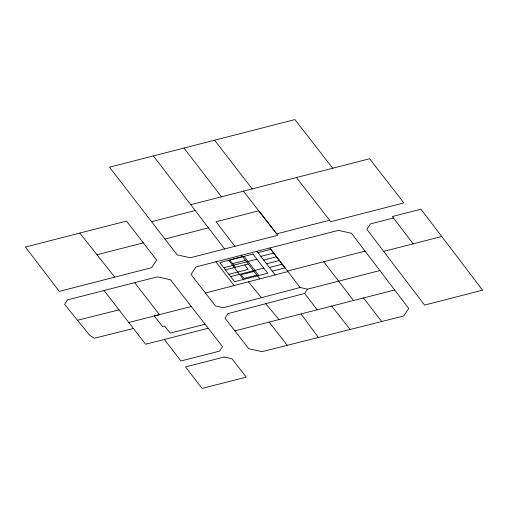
<?xml version="1.0" encoding="UTF-8"?>
<svg xmlns="http://www.w3.org/2000/svg" width="508" height="508" viewBox="0 0 508 508"><rect width="100%" height="100%" fill="white"/><g stroke="black" fill="none" stroke-linecap="round" stroke-linejoin="round"><path stroke-width="0.76" d="M307.543 289.166L300.133 287.503L223.349 307.696L215.519 305.987L190.995 274.485L196.018 266.91L338.379 230.372L351.485 233.286L408.75 308.451L403.65 316.008L261.976 351.657L248.774 348.717L224.993 318.16L227.952 313.614L304.654 293.44L307.543 289.166L379.863 270.542M205.416 293.021L287.922 271.583L269.837 247.968M79.832 233.064L25.4 247.047L59.29 291.37L151.613 267.678L156.654 260.115L126.53 221.094L79.832 233.064L114.694 277.152M153.397 155.912L190.748 204.699L369.602 158.75L403.866 202.927L330.784 221.685L296.405 177.559M151.587 221.729L195.199 210.515M164.948 239.027L208.445 227.825M329.641 220.218L276.689 233.858L243.427 191.167M242.602 256.61L229.775 259.906L235.477 267.31M257.994 252.66L270.821 249.371L285.071 267.887L272.244 271.177M393.484 217.996L370.459 223.907L366.846 229.318L424.58 305.073L482.6 290.176L420.942 209.182L392.354 216.522L413.156 243.815M232.626 263.608L245.453 260.318M260.845 256.369L273.672 253.073M223.799 267.71L256.915 259.213M225.476 269.875L248.304 264.02M263.696 260.071L276.523 256.775M266.548 263.773L279.368 260.477M228.892 274.32L248.133 269.38L244.71 264.941M230.645 276.593L263.754 268.097M254.006 271.424L241.179 274.714L244.031 278.416L256.858 275.126M269.392 267.475L282.219 264.179M365.068 251.117L287.496 271.024L300.133 287.503M128.784 322.504L159.429 314.636L134.696 282.645M96.99 254.762L143.345 242.881M383.661 251.384L441.725 236.493M191.281 306.476L154.311 315.951L162.566 326.606L164.611 326.047L170.167 333.108L205.111 324.237M208.242 328.27L145.58 344.233L104.057 290.512M234.874 330.86L394.678 289.992M77.476 320.269L119.018 309.874M133.413 328.498L94.202 338.271L89.592 335.153L64.567 304.406L67.481 299.898L157.347 276.835L170.466 279.737L222.523 346.615L219.5 351.13L180.931 360.972L164.357 339.446M265.709 303.682L279.013 319.576M248.463 281.838L261.379 297.694M331.699 306.095L350.12 329.476M269.145 322.097L287.249 345.3M332.746 168.218L294.919 119.583L109.506 167.183L177.159 254.851L190.278 257.753L277.8 235.287L258.743 210.801L216.065 221.755L234.855 246.31M363.474 297.967L381.775 321.513M214.573 140.208L252.228 188.912M183.985 148.063L221.482 196.806M256.927 251.276L275.12 274.911M244.094 256.343L258.851 275.507M241.535 255.226L259.759 278.905M228.702 260.293L243.459 279.457M323.729 261.728L353.485 300.52M304.667 293.44L317.202 309.81M215.887 261.81L234.124 285.56M190.748 204.699L224.6 248.945M301.003 313.95L318.376 337.464M252.952 254.07L219.843 262.566L234.601 281.73L267.71 273.234L252.952 254.07M224.104 357.048L185.471 366.903L202.051 388.417L246.291 377.152L232.004 358.788L224.104 357.048"/></g></svg>
